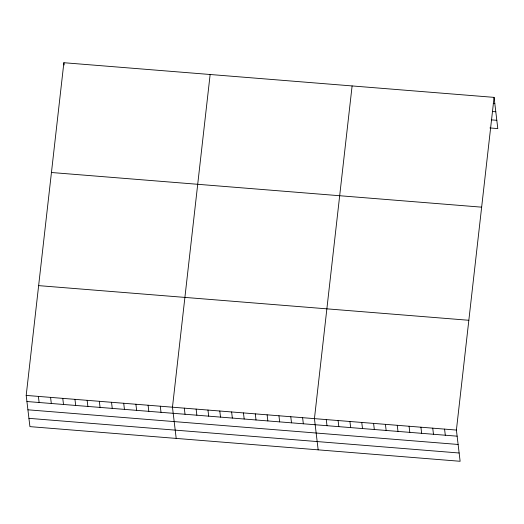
<?xml version="1.0" encoding="UTF-8"?>
<svg xmlns="http://www.w3.org/2000/svg" width="524" height="524" viewBox="0 0 524 524"><rect width="100%" height="100%" fill="white"/><g stroke="black" fill="none" stroke-linecap="round" stroke-linejoin="round"><path stroke-width="0.79" d="M494.08 97.372L456.404 430.066L460.124 461.284L29.92 426.628L26.2 395.417L63.876 62.716L494.08 97.372L497.8 128.583L489.914 127.948M210.144 74.5L172.468 407.194L176.195 438.411M352.108 85.936L314.439 418.63L318.16 449.847M493.228 103.352L494.807 103.477M492.639 111.514L495.796 111.763M491.289 119.858L496.811 120.304M51.444 172.507L481.648 207.163M38.632 285.626L468.836 320.275M26.2 395.417L456.404 430.066M26.927 401.522L457.131 436.178M27.916 409.807L458.12 444.463M28.931 418.342L459.142 452.998M444.575 429.117L445.302 435.221M432.745 428.16L433.472 434.272M420.916 427.211L421.643 433.315M409.08 426.254L409.814 432.366M397.251 425.305L397.978 431.409M385.422 424.348L386.149 430.459M373.592 423.399L374.319 429.503M361.763 422.442L362.49 428.553M349.927 421.493L350.661 427.597M338.098 420.536L338.825 426.647M326.269 419.586L326.996 425.691M302.603 417.68L303.337 423.785M290.774 416.724L291.501 422.835M278.945 415.774L279.672 421.879M267.116 414.818L267.843 420.929M255.286 413.868L256.013 419.973M243.45 412.912L244.184 419.023M231.621 411.962L232.348 418.067M219.792 411.006L220.519 417.117M207.963 410.056L208.69 416.161M196.133 409.1L196.86 415.211M184.297 408.15L185.031 414.261M160.279 406.211L161.012 412.322M148.089 405.235L148.823 411.34M135.899 404.253L136.633 410.358M123.71 403.27L124.443 409.375M111.527 402.288L112.254 408.399M63.876 62.716L64.144 65.009M99.337 401.305L100.064 407.417M87.148 400.323L87.875 406.434M74.958 399.34L75.685 405.452M62.769 398.358L63.496 404.469M50.579 397.375L51.306 403.487M38.39 396.399L39.117 402.504"/></g></svg>
